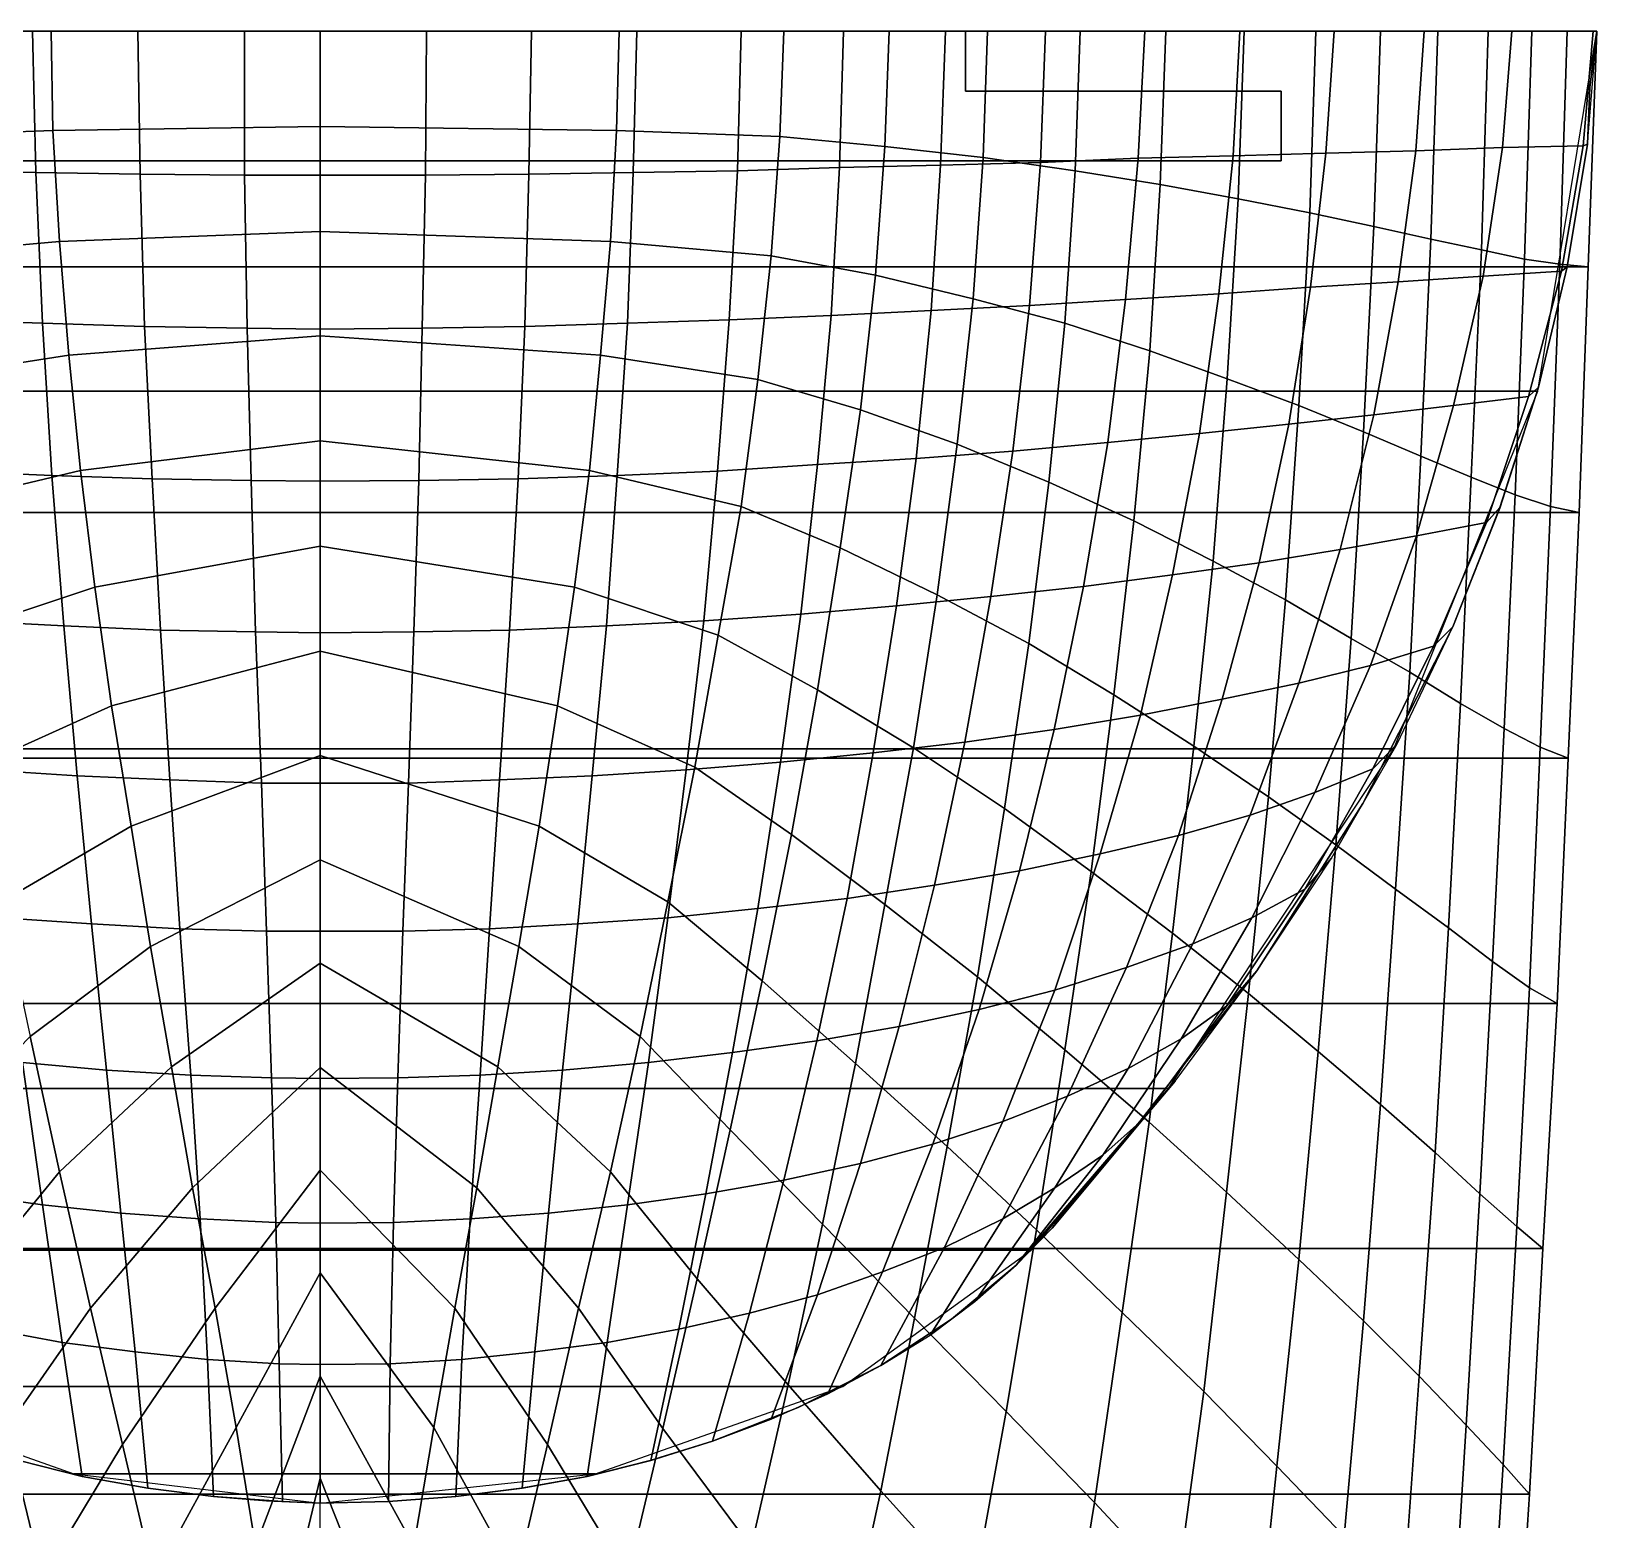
# Model space of a CAD drawing. Extents: x 0 to 30, y -55 to 0.
# Drawn here: x 11.39 to 30, y -17.7 to 0 of the extents above; entities that cross this region are included whole.
import ezdxf

# ---------------------------------------------------------------- set-up
doc = ezdxf.new("R2010")
doc.units = 0
doc.layers.get('0').update_dxf_attribs({"linetype": 'CONTINUOUS'})
doc.layers.add('ACESSORIO', color=254, linetype='CONTINUOUS')
doc.layers.add('PRETO', color=88, linetype='CONTINUOUS')

msp = doc.modelspace()

# ---------------------------------------------------------------- linework, layer by layer
for points in [[(15, 0, 57.58), (9.9, 0, 57.4), (9.8, 0, 59.64), (15, 0, 60)], [(15, 0, 55.15), (10, 0, 55.15), (9.9, 0, 57.4), (15, 0, 57.58)], [(20, 0, 55.15), (15, 0, 55.15), (15, 0, 57.58), (20.1, 0, 57.4)], [(20.1, 0, 57.4), (15, 0, 57.58), (15, 0, 60), (20.2, 0, 59.65)], [(25, 0, 55.15), (20, 0, 55.15), (20.1, 0, 57.4), (25.11, 0, 56.72)], [(25.11, 0, 56.72), (20.1, 0, 57.4), (20.2, 0, 59.65), (25.23, 0, 58.3)], [(30, 0, 55.15), (25, 0, 55.15), (25.11, 0, 56.72), (29.98, 0, 55.63)], [(29.98, 0, 55.63), (25.11, 0, 56.72), (25.23, 0, 58.3), (29.96, 0, 56.1)]]:
    msp.add_3dface(points)
at = {"layer": 'ACESSORIO'}
for points in [[(0.7, -4.28, 55.15), (29.3, -4.28, 55.15), (30, 0, 55.15), (0, 0, 55.15)], [(0.35, 0, 34.6), (29.65, 0, 34.6), (30, 0, 37.5), (0, 0, 37.5)], [(0.78, 0, 31.7), (29.23, 0, 31.7), (29.65, 0, 34.6), (0.35, 0, 34.6)], [(1.29, 0, 28.81), (28.71, 0, 28.81), (29.23, 0, 31.7), (0.78, 0, 31.7)], [(1.89, 0, 25.93), (28.11, 0, 25.93), (28.71, 0, 28.81), (1.29, 0, 28.81)], [(2.58, 0, 23.19), (27.43, 0, 23.19), (28.11, 0, 25.93), (1.89, 0, 25.93)], [(3.34, 0, 20.34), (26.66, 0, 20.34), (27.43, 0, 23.19), (2.58, 0, 23.19)], [(4.19, 0, 17.49), (25.81, 0, 17.49), (26.66, 0, 20.34), (3.34, 0, 20.34)], [(5.13, 0, 14.66), (24.88, 0, 14.66), (25.81, 0, 17.49), (4.19, 0, 17.49)], [(6.14, 0, 11.84), (23.86, 0, 11.84), (24.88, 0, 14.66), (5.13, 0, 14.66)], [(7.24, 0, 9.05), (22.76, 0, 9.05), (23.86, 0, 11.84), (6.14, 0, 11.84)], [(8.41, 0, 6.27), (21.59, 0, 6.27), (22.76, 0, 9.05), (7.24, 0, 9.05)], [(22.5, 0, 37.5), (22.5, 0, 55.15), (7.5, 0, 55.15), (7.5, 0, 37.5)], [(9.66, 0, 3.51), (20.34, 0, 3.51), (21.59, 0, 6.27), (8.41, 0, 6.27)], [(11.63, 0, 1.06), (18.38, 0, 1.06), (20.34, 0, 3.51), (9.66, 0, 3.51)], [(9.66, 0, 3.51), (9.71, -1.25, 3.45), (11.65, -1.18, 1.01), (11.63, 0, 1.06)], [(11.41, 0, 59.84), (11.45, -1.68, 59.78), (10.21, -1.66, 59.63), (10.18, 0, 59.69)], [(12.66, 0, 59.94), (12.69, -1.7, 59.89), (11.45, -1.68, 59.78), (11.41, 0, 59.84)], [(14.83, 0, 0.09), (18.38, 0, 1.06), (11.63, 0, 1.06), (14.83, 0, 0.09)], [(11.63, 0, 1.06), (11.65, -1.18, 1.01), (14.83, -1.13, 0.04), (14.83, 0, 0.09)], [(13.93, 0, 60), (13.93, -1.71, 59.94), (12.69, -1.7, 59.89), (12.66, 0, 59.94)], [(14.83, 0, 60), (14.83, -1.71, 59.94), (13.93, -1.71, 59.94), (13.93, 0, 60)], [(14.83, 0, 60), (14.83, -1.71, 59.94), (16.08, -1.71, 59.94), (16.09, 0, 60)], [(18.38, 0, 1.06), (18.35, -1.18, 1.01), (14.83, -1.13, 0.04), (14.83, 0, 0.09)], [(16.09, 0, 60), (16.08, -1.71, 59.94), (17.31, -1.7, 59.89), (17.34, 0, 59.94)], [(17.34, 0, 59.94), (17.31, -1.7, 59.89), (18.55, -1.68, 59.78), (18.59, 0, 59.84)], [(20.34, 0, 3.51), (20.29, -1.25, 3.45), (18.35, -1.18, 1.01), (18.38, 0, 1.06)], [(18.59, 0, 59.84), (18.55, -1.68, 59.78), (19.79, -1.66, 59.63), (19.83, 0, 59.69)], [(19.83, 0, 59.69), (19.79, -1.66, 59.63), (21, -1.62, 59.42), (21.05, 0, 59.48)], [(21.59, 0, 6.27), (21.54, -1.37, 6.21), (20.29, -1.25, 3.45), (20.34, 0, 3.51)], [(21.05, 0, 59.48), (21, -1.62, 59.42), (22.2, -1.59, 59.17), (22.26, 0, 59.22)], [(22.76, 0, 9.05), (22.71, -1.5, 8.99), (21.54, -1.37, 6.21), (21.59, 0, 6.27)], [(22.26, 0, 59.22), (22.2, -1.59, 59.17), (23.39, -1.56, 58.85), (23.45, 0, 58.92)], [(22.5, -0.71, 37.5), (22.5, -0.71, 55.15), (22.5, 0, 55.15), (22.5, 0, 37.5)], [(23.86, 0, 11.84), (23.8, -1.66, 11.79), (22.71, -1.5, 8.99), (22.76, 0, 9.05)], [(23.45, 0, 58.92), (23.39, -1.56, 58.85), (24.55, -1.51, 58.5), (24.63, 0, 58.57)], [(24.88, 0, 14.66), (24.81, -1.82, 14.6), (23.8, -1.66, 11.79), (23.86, 0, 11.84)], [(24.63, 0, 58.57), (24.55, -1.51, 58.5), (25.68, -1.48, 58.1), (25.76, 0, 58.17)], [(25.81, 0, 17.49), (25.74, -1.99, 17.45), (24.81, -1.82, 14.6), (24.88, 0, 14.66)], [(25.76, 0, 58.17), (25.68, -1.48, 58.1), (26.78, -1.45, 57.67), (26.88, 0, 57.72)], [(26.66, 0, 20.34), (26.59, -2.16, 20.29), (25.74, -1.99, 17.45), (25.81, 0, 17.49)], [(27.43, 0, 23.19), (27.35, -2.32, 23.17), (26.59, -2.16, 20.29), (26.66, 0, 20.34)], [(26.88, 0, 57.72), (26.78, -1.45, 57.67), (27.85, -1.42, 57.18), (27.95, 0, 57.23)], [(28.11, 0, 25.93), (28.03, -2.47, 25.91), (27.35, -2.32, 23.17), (27.43, 0, 23.19)], [(27.95, 0, 57.23), (27.85, -1.42, 57.18), (28.88, -1.38, 56.65), (28.99, 0, 56.69)], [(28.71, 0, 28.81), (28.63, -2.6, 28.79), (28.03, -2.47, 25.91), (28.11, 0, 25.93)], [(29.23, 0, 31.7), (29.14, -2.71, 31.69), (28.63, -2.6, 28.79), (28.71, 0, 28.81)], [(28.99, 0, 56.69), (28.88, -1.38, 56.65), (29.84, -1.36, 56.07), (29.96, 0, 56.1)], [(29.65, 0, 34.6), (29.56, -2.77, 34.59), (29.14, -2.71, 31.69), (29.23, 0, 31.7)], [(30, 0, 37.5), (29.9, -2.8, 37.5), (29.56, -2.77, 34.59), (29.65, 0, 34.6)], [(29.96, 0, 56.1), (29.84, -1.36, 56.07), (29.89, -1.34, 55.15), (30, 0, 55.15)], [(26.25, -0.71, 37.5), (26.25, -0.71, 55.15), (22.5, -0.71, 55.15), (22.5, -0.71, 37.5)], [(26.25, -1.54, 37.5), (26.25, -1.54, 55.15), (26.25, -0.71, 55.15), (26.25, -0.71, 37.5)], [(9.71, -1.25, 3.45), (9.81, -2.67, 3.41), (11.73, -2.5, 0.98), (11.65, -1.18, 1.01)], [(11.65, -1.18, 1.01), (11.73, -2.5, 0.98), (14.83, -2.38), (14.83, -1.13, 0.04)], [(18.35, -1.18, 1.01), (18.28, -2.5, 0.98), (14.83, -2.38), (14.83, -1.13, 0.04)], [(20.29, -1.25, 3.45), (20.19, -2.67, 3.41), (18.28, -2.5, 0.98), (18.35, -1.18, 1.01)], [(21.54, -1.37, 6.21), (21.43, -2.9, 6.15), (20.19, -2.67, 3.41), (20.29, -1.25, 3.45)], [(22.71, -1.5, 8.99), (22.59, -3.18, 8.93), (21.43, -2.9, 6.15), (21.54, -1.37, 6.21)], [(24.55, -1.51, 58.5), (24.4, -3.19, 58.33), (25.51, -3.12, 57.94), (25.68, -1.48, 58.1)], [(25.68, -1.48, 58.1), (25.51, -3.12, 57.94), (26.6, -3.04, 57.52), (26.78, -1.45, 57.67)], [(26.78, -1.45, 57.67), (26.6, -3.04, 57.52), (27.64, -2.98, 57.05), (27.85, -1.42, 57.18)], [(27.85, -1.42, 57.18), (27.64, -2.98, 57.05), (28.65, -2.91, 56.55), (28.88, -1.38, 56.65)], [(28.88, -1.38, 56.65), (28.65, -2.91, 56.55), (29.58, -2.85, 56.01), (29.84, -1.36, 56.07)], [(29.84, -1.36, 56.07), (29.58, -2.85, 56.01), (29.65, -2.8, 55.15), (29.89, -1.34, 55.15)], [(3.75, -1.54, 37.5), (3.75, -1.54, 55.15), (26.25, -1.54, 55.15), (26.25, -1.54, 37.5)], [(11.45, -1.68, 59.78), (11.53, -3.47, 59.62), (10.31, -3.43, 59.46), (10.21, -1.66, 59.63)], [(18.55, -1.68, 59.78), (18.48, -3.47, 59.62), (19.69, -3.43, 59.46), (19.79, -1.66, 59.63)], [(19.79, -1.66, 59.63), (19.69, -3.43, 59.46), (20.9, -3.38, 59.24), (21, -1.62, 59.42)], [(21, -1.62, 59.42), (20.9, -3.38, 59.24), (22.09, -3.32, 58.99), (22.2, -1.59, 59.17)], [(22.2, -1.59, 59.17), (22.09, -3.32, 58.99), (23.26, -3.26, 58.68), (23.39, -1.56, 58.85)], [(23.8, -1.66, 11.79), (23.68, -3.47, 11.73), (22.59, -3.18, 8.93), (22.71, -1.5, 8.99)], [(23.39, -1.56, 58.85), (23.26, -3.26, 58.68), (24.4, -3.19, 58.33), (24.55, -1.51, 58.5)], [(24.81, -1.82, 14.6), (24.69, -3.8, 14.55), (23.68, -3.47, 11.73), (23.8, -1.66, 11.79)], [(12.69, -1.7, 59.89), (12.74, -3.51, 59.73), (11.53, -3.47, 59.62), (11.45, -1.68, 59.78)], [(13.93, -1.71, 59.94), (13.96, -3.53, 59.79), (12.74, -3.51, 59.73), (12.69, -1.7, 59.89)], [(14.83, -1.71, 59.94), (14.83, -3.54, 59.8), (13.96, -3.53, 59.79), (13.93, -1.71, 59.94)], [(14.83, -1.71, 59.94), (14.83, -3.54, 59.8), (16.04, -3.53, 59.79), (16.08, -1.71, 59.94)], [(16.08, -1.71, 59.94), (16.04, -3.53, 59.79), (17.26, -3.51, 59.73), (17.31, -1.7, 59.89)], [(17.31, -1.7, 59.89), (17.26, -3.51, 59.73), (18.48, -3.47, 59.62), (18.55, -1.68, 59.78)], [(25.74, -1.99, 17.45), (25.61, -4.13, 17.39), (24.69, -3.8, 14.55), (24.81, -1.82, 14.6)], [(26.59, -2.16, 20.29), (26.46, -4.45, 20.25), (25.61, -4.13, 17.39), (25.74, -1.99, 17.45)], [(27.35, -2.32, 23.17), (27.23, -4.76, 23.12), (26.46, -4.45, 20.25), (26.59, -2.16, 20.29)], [(11.73, -2.5, 0.98), (11.84, -3.85, 1), (14.83, -3.62), (14.83, -2.38)], [(18.28, -2.5, 0.98), (18.16, -3.85, 1), (14.83, -3.62), (14.83, -2.38)], [(28.03, -2.47, 25.91), (27.91, -5.05, 25.87), (27.23, -4.76, 23.12), (27.35, -2.32, 23.17)], [(9.81, -2.67, 3.41), (9.98, -4.14, 3.4), (11.84, -3.85, 1), (11.73, -2.5, 0.98)], [(20.19, -2.67, 3.41), (20.03, -4.14, 3.4), (18.16, -3.85, 1), (18.28, -2.5, 0.98)], [(28.63, -2.6, 28.79), (28.51, -5.3, 28.77), (27.91, -5.05, 25.87), (28.03, -2.47, 25.91)], [(29.14, -2.71, 31.69), (29.03, -5.51, 31.67), (28.51, -5.3, 28.77), (28.63, -2.6, 28.79)], [(21.43, -2.9, 6.15), (21.25, -4.5, 6.13), (20.03, -4.14, 3.4), (20.19, -2.67, 3.41)], [(29.56, -2.77, 34.59), (29.45, -5.65, 34.59), (29.03, -5.51, 31.67), (29.14, -2.71, 31.69)], [(29.9, -2.8, 37.5), (29.79, -5.72, 37.5), (29.45, -5.65, 34.59), (29.56, -2.77, 34.59)], [(22.59, -3.18, 8.93), (22.4, -4.91, 8.88), (21.25, -4.5, 6.13), (21.43, -2.9, 6.15)], [(27.64, -2.98, 57.05), (27.35, -4.56, 56.85), (28.3, -4.45, 56.4), (28.65, -2.91, 56.55)], [(28.65, -2.91, 56.55), (28.3, -4.45, 56.4), (29.19, -4.34, 55.9), (29.58, -2.85, 56.01)], [(29.58, -2.85, 56.01), (29.19, -4.34, 55.9), (29.31, -4.23, 55.15), (29.65, -2.8, 55.15)], [(24.4, -3.19, 58.33), (24.19, -4.89, 58.07), (25.28, -4.78, 57.69), (25.51, -3.12, 57.94)], [(25.51, -3.12, 57.94), (25.28, -4.78, 57.69), (26.34, -4.67, 57.29), (26.6, -3.04, 57.52)], [(26.6, -3.04, 57.52), (26.34, -4.67, 57.29), (27.35, -4.56, 56.85), (27.64, -2.98, 57.05)], [(20.9, -3.38, 59.24), (20.74, -5.15, 58.97), (21.91, -5.08, 58.71), (22.09, -3.32, 58.99)], [(22.09, -3.32, 58.99), (21.91, -5.08, 58.71), (23.06, -4.99, 58.41), (23.26, -3.26, 58.68)], [(23.68, -3.47, 11.73), (23.49, -5.36, 11.66), (22.4, -4.91, 8.88), (22.59, -3.18, 8.93)], [(23.26, -3.26, 58.68), (23.06, -4.99, 58.41), (24.19, -4.89, 58.07), (24.4, -3.19, 58.33)], [(11.53, -3.47, 59.62), (11.64, -5.28, 59.36), (10.45, -5.23, 59.18), (10.31, -3.43, 59.46)], [(12.74, -3.51, 59.73), (12.83, -5.32, 59.48), (11.64, -5.28, 59.36), (11.53, -3.47, 59.62)], [(13.96, -3.53, 59.79), (14.01, -5.34, 59.54), (12.83, -5.32, 59.48), (12.74, -3.51, 59.73)], [(14.83, -3.54, 59.8), (14.83, -5.35, 59.55), (14.01, -5.34, 59.54), (13.96, -3.53, 59.79)], [(14.83, -3.54, 59.8), (14.83, -5.35, 59.55), (16, -5.34, 59.54), (16.04, -3.53, 59.79)], [(16.04, -3.53, 59.79), (16, -5.34, 59.54), (17.18, -5.32, 59.48), (17.26, -3.51, 59.73)], [(17.26, -3.51, 59.73), (17.18, -5.32, 59.48), (18.36, -5.28, 59.36), (18.48, -3.47, 59.62)], [(18.48, -3.47, 59.62), (18.36, -5.28, 59.36), (19.55, -5.23, 59.18), (19.69, -3.43, 59.46)], [(19.69, -3.43, 59.46), (19.55, -5.23, 59.18), (20.74, -5.15, 58.97), (20.9, -3.38, 59.24)], [(24.69, -3.8, 14.55), (24.5, -5.82, 14.48), (23.49, -5.36, 11.66), (23.68, -3.47, 11.73)], [(11.84, -3.85, 1), (11.98, -5.22, 1.04), (14.83, -4.87, 0.03), (14.83, -3.62)], [(18.16, -3.85, 1), (18.03, -5.22, 1.04), (14.83, -4.87, 0.03), (14.83, -3.62)], [(9.98, -4.14, 3.4), (10.18, -5.65, 3.42), (11.98, -5.22, 1.04), (11.84, -3.85, 1)], [(20.03, -4.14, 3.4), (19.83, -5.65, 3.42), (18.03, -5.22, 1.04), (18.16, -3.85, 1)], [(25.61, -4.13, 17.39), (25.44, -6.3, 17.33), (24.5, -5.82, 14.48), (24.69, -3.8, 14.55)], [(21.25, -4.5, 6.13), (21.01, -6.14, 6.11), (19.83, -5.65, 3.42), (20.03, -4.14, 3.4)], [(26.46, -4.45, 20.25), (26.3, -6.76, 20.19), (25.44, -6.3, 17.33), (25.61, -4.13, 17.39)], [(29.19, -4.34, 55.9), (28.69, -5.84, 55.78), (28.85, -5.66, 55.15), (29.31, -4.23, 55.15)], [(2.41, -8.53, 55.15), (27.59, -8.53, 55.15), (29.3, -4.28, 55.15), (0.7, -4.28, 55.15)], [(27.23, -4.76, 23.12), (27.08, -7.22, 23.07), (26.3, -6.76, 20.19), (26.46, -4.45, 20.25)], [(27.35, -4.56, 56.85), (26.95, -6.16, 56.61), (27.86, -6, 56.2), (28.3, -4.45, 56.4)], [(28.3, -4.45, 56.4), (27.86, -6, 56.2), (28.69, -5.84, 55.78), (29.19, -4.34, 55.9)], [(22.4, -4.91, 8.88), (22.16, -6.7, 8.84), (21.01, -6.14, 6.11), (21.25, -4.5, 6.13)], [(26.34, -4.67, 57.29), (25.99, -6.32, 56.99), (26.95, -6.16, 56.61), (27.35, -4.56, 56.85)], [(24.19, -4.89, 58.07), (23.9, -6.6, 57.72), (24.96, -6.46, 57.37), (25.28, -4.78, 57.69)], [(25.28, -4.78, 57.69), (24.96, -6.46, 57.37), (25.99, -6.32, 56.99), (26.34, -4.67, 57.29)], [(27.91, -5.05, 25.87), (27.78, -7.62, 25.82), (27.08, -7.22, 23.07), (27.23, -4.76, 23.12)], [(11.98, -5.22, 1.04), (12.15, -6.61, 1.13), (14.83, -6.12, 0.09), (14.83, -4.87, 0.03)], [(18.03, -5.22, 1.04), (17.85, -6.61, 1.13), (14.83, -6.12, 0.09), (14.83, -4.87, 0.03)], [(21.91, -5.08, 58.71), (21.68, -6.83, 58.35), (22.8, -6.72, 58.05), (23.06, -4.99, 58.41)], [(23.49, -5.36, 11.66), (23.25, -7.28, 11.61), (22.16, -6.7, 8.84), (22.4, -4.91, 8.88)], [(23.06, -4.99, 58.41), (22.8, -6.72, 58.05), (23.9, -6.6, 57.72), (24.19, -4.89, 58.07)], [(19.55, -5.23, 59.18), (19.39, -7.01, 58.82), (20.54, -6.93, 58.61), (20.74, -5.15, 58.97)], [(20.74, -5.15, 58.97), (20.54, -6.93, 58.61), (21.68, -6.83, 58.35), (21.91, -5.08, 58.71)], [(28.51, -5.3, 28.77), (28.38, -7.99, 28.73), (27.78, -7.62, 25.82), (27.91, -5.05, 25.87)], [(10.18, -5.65, 3.42), (10.44, -7.18, 3.47), (12.15, -6.61, 1.13), (11.98, -5.22, 1.04)], [(11.64, -5.28, 59.36), (11.78, -7.07, 58.99), (10.63, -7.01, 58.82), (10.45, -5.23, 59.18)], [(12.83, -5.32, 59.48), (12.93, -7.12, 59.12), (11.78, -7.07, 58.99), (11.64, -5.28, 59.36)], [(14.01, -5.34, 59.54), (14.06, -7.14, 59.19), (12.93, -7.12, 59.12), (12.83, -5.32, 59.48)], [(14.83, -5.35, 59.55), (14.83, -7.15, 59.2), (14.06, -7.14, 59.19), (14.01, -5.34, 59.54)], [(14.83, -5.35, 59.55), (14.83, -7.15, 59.2), (15.94, -7.14, 59.19), (16, -5.34, 59.54)], [(16, -5.34, 59.54), (15.94, -7.14, 59.19), (17.08, -7.12, 59.12), (17.18, -5.32, 59.48)], [(17.18, -5.32, 59.48), (17.08, -7.12, 59.12), (18.23, -7.07, 58.99), (18.36, -5.28, 59.36)], [(19.83, -5.65, 3.42), (19.56, -7.18, 3.47), (17.85, -6.61, 1.13), (18.03, -5.22, 1.04)], [(18.36, -5.28, 59.36), (18.23, -7.07, 58.99), (19.39, -7.01, 58.82), (19.55, -5.23, 59.18)], [(24.5, -5.82, 14.48), (24.26, -7.89, 14.41), (23.25, -7.28, 11.61), (23.49, -5.36, 11.66)], [(29.03, -5.51, 31.67), (28.9, -8.29, 31.65), (28.38, -7.99, 28.73), (28.51, -5.3, 28.77)], [(29.45, -5.65, 34.59), (29.33, -8.51, 34.57), (28.9, -8.29, 31.65), (29.03, -5.51, 31.67)], [(21.01, -6.14, 6.11), (20.74, -7.83, 6.12), (19.56, -7.18, 3.47), (19.83, -5.65, 3.42)], [(28.69, -5.84, 55.78), (28.06, -7.31, 55.64), (28.29, -7.08, 55.15), (28.85, -5.66, 55.15)], [(29.79, -5.72, 37.5), (29.66, -8.64, 37.5), (29.33, -8.51, 34.57), (29.45, -5.65, 34.59)], [(25.44, -6.3, 17.33), (25.21, -8.5, 17.25), (24.26, -7.89, 14.41), (24.5, -5.82, 14.48)], [(27.86, -6, 56.2), (27.31, -7.54, 55.99), (28.06, -7.31, 55.64), (28.69, -5.84, 55.78)], [(12.15, -6.61, 1.13), (12.35, -8.02, 1.25), (14.83, -7.37, 0.18), (14.83, -6.12, 0.09)], [(17.85, -6.61, 1.13), (17.65, -8.02, 1.25), (14.83, -7.37, 0.18), (14.83, -6.12, 0.09)], [(26.95, -6.16, 56.61), (26.46, -7.75, 56.33), (27.31, -7.54, 55.99), (27.86, -6, 56.2)], [(22.16, -6.7, 8.84), (21.88, -8.52, 8.81), (20.74, -7.83, 6.12), (21.01, -6.14, 6.11)], [(24.96, -6.46, 57.37), (24.58, -8.13, 57), (25.55, -7.94, 56.67), (25.99, -6.32, 56.99)], [(26.3, -6.76, 20.19), (26.1, -9.1, 20.12), (25.21, -8.5, 17.25), (25.44, -6.3, 17.33)], [(25.99, -6.32, 56.99), (25.55, -7.94, 56.67), (26.46, -7.75, 56.33), (26.95, -6.16, 56.61)], [(23.9, -6.6, 57.72), (23.55, -8.3, 57.33), (24.58, -8.13, 57), (24.96, -6.46, 57.37)], [(10.44, -7.18, 3.47), (10.73, -8.75, 3.55), (12.35, -8.02, 1.25), (12.15, -6.61, 1.13)], [(19.56, -7.18, 3.47), (19.28, -8.75, 3.55), (17.65, -8.02, 1.25), (17.85, -6.61, 1.13)], [(22.8, -6.72, 58.05), (22.49, -8.45, 57.63), (23.55, -8.3, 57.33), (23.9, -6.6, 57.72)], [(20.54, -6.93, 58.61), (20.3, -8.69, 58.16), (21.4, -8.58, 57.91), (21.68, -6.83, 58.35)], [(21.68, -6.83, 58.35), (21.4, -8.58, 57.91), (22.49, -8.45, 57.63), (22.8, -6.72, 58.05)], [(23.25, -7.28, 11.61), (22.96, -9.24, 11.56), (21.88, -8.52, 8.81), (22.16, -6.7, 8.84)], [(27.08, -7.22, 23.07), (26.9, -9.67, 23.01), (26.1, -9.1, 20.12), (26.3, -6.76, 20.19)], [(11.78, -7.07, 58.99), (11.94, -8.85, 58.55), (10.83, -8.78, 58.38), (10.63, -7.01, 58.82)], [(18.23, -7.07, 58.99), (18.06, -8.85, 58.55), (19.18, -8.78, 58.38), (19.39, -7.01, 58.82)], [(19.39, -7.01, 58.82), (19.18, -8.78, 58.38), (20.3, -8.69, 58.16), (20.54, -6.93, 58.61)], [(12.93, -7.12, 59.12), (13.04, -8.9, 58.67), (11.94, -8.85, 58.55), (11.78, -7.07, 58.99)], [(14.06, -7.14, 59.19), (14.13, -8.94, 58.75), (13.04, -8.9, 58.67), (12.93, -7.12, 59.12)], [(14.83, -7.15, 59.2), (14.83, -8.94, 58.77), (14.13, -8.94, 58.75), (14.06, -7.14, 59.19)], [(14.83, -7.15, 59.2), (14.83, -8.94, 58.77), (15.88, -8.94, 58.75), (15.94, -7.14, 59.19)], [(15.94, -7.14, 59.19), (15.88, -8.94, 58.75), (16.96, -8.9, 58.67), (17.08, -7.12, 59.12)], [(17.08, -7.12, 59.12), (16.96, -8.9, 58.67), (18.06, -8.85, 58.55), (18.23, -7.07, 58.99)], [(20.74, -7.83, 6.12), (20.43, -9.55, 6.14), (19.28, -8.75, 3.55), (19.56, -7.18, 3.47)], [(27.78, -7.62, 25.82), (27.61, -10.2, 25.77), (26.9, -9.67, 23.01), (27.08, -7.22, 23.07)], [(28.06, -7.31, 55.64), (27.34, -8.77, 55.51), (27.63, -8.47, 55.15), (28.29, -7.08, 55.15)], [(12.35, -8.02, 1.25), (12.58, -9.45, 1.4), (14.83, -8.61, 0.3), (14.83, -7.37, 0.18)], [(17.65, -8.02, 1.25), (17.43, -9.45, 1.4), (14.83, -8.61, 0.3), (14.83, -7.37, 0.18)], [(24.26, -7.89, 14.41), (23.99, -9.99, 14.35), (22.96, -9.24, 11.56), (23.25, -7.28, 11.61)], [(27.31, -7.54, 55.99), (26.65, -9.05, 55.77), (27.34, -8.77, 55.51), (28.06, -7.31, 55.64)], [(26.46, -7.75, 56.33), (25.88, -9.32, 56.05), (26.65, -9.05, 55.77), (27.31, -7.54, 55.99)], [(28.38, -7.99, 28.73), (28.24, -10.66, 28.69), (27.61, -10.2, 25.77), (27.78, -7.62, 25.82)], [(25.55, -7.94, 56.67), (25.03, -9.56, 56.33), (25.88, -9.32, 56.05), (26.46, -7.75, 56.33)], [(21.88, -8.52, 8.81), (21.54, -10.38, 8.8), (20.43, -9.55, 6.14), (20.74, -7.83, 6.12)], [(25.21, -8.5, 17.25), (24.96, -10.72, 17.18), (23.99, -9.99, 14.35), (24.26, -7.89, 14.41)], [(24.58, -8.13, 57), (24.1, -9.78, 56.61), (25.03, -9.56, 56.33), (25.55, -7.94, 56.67)], [(28.9, -8.29, 31.65), (28.76, -11.06, 31.63), (28.24, -10.66, 28.69), (28.38, -7.99, 28.73)], [(10.73, -8.75, 3.55), (11.04, -10.35, 3.65), (12.58, -9.45, 1.4), (12.35, -8.02, 1.25)], [(19.28, -8.75, 3.55), (18.96, -10.35, 3.65), (17.43, -9.45, 1.4), (17.65, -8.02, 1.25)], [(23.55, -8.3, 57.33), (23.14, -9.98, 56.89), (24.1, -9.78, 56.61), (24.58, -8.13, 57)], [(22.49, -8.45, 57.63), (22.13, -10.15, 57.16), (23.14, -9.98, 56.89), (23.55, -8.3, 57.33)], [(29.33, -8.51, 34.57), (29.2, -11.37, 34.56), (28.76, -11.06, 31.63), (28.9, -8.29, 31.65)], [(5.09, -12.57, 55.15), (24.91, -12.57, 55.15), (27.59, -8.53, 55.15), (2.41, -8.53, 55.15)], [(21.4, -8.58, 57.91), (21.09, -10.31, 57.42), (22.13, -10.15, 57.16), (22.49, -8.45, 57.63)], [(22.96, -9.24, 11.56), (22.64, -11.24, 11.51), (21.54, -10.38, 8.8), (21.88, -8.52, 8.81)], [(26.1, -9.1, 20.12), (25.86, -11.44, 20.05), (24.96, -10.72, 17.18), (25.21, -8.5, 17.25)], [(27.34, -8.77, 55.51), (26.53, -10.2, 55.37), (26.85, -9.83, 55.15), (27.63, -8.47, 55.15)], [(29.66, -8.64, 37.5), (29.53, -11.56, 37.5), (29.2, -11.37, 34.56), (29.33, -8.51, 34.57)], [(12.58, -9.45, 1.4), (12.81, -10.88, 1.59), (14.83, -9.85, 0.46), (14.83, -8.61, 0.3)], [(17.43, -9.45, 1.4), (17.19, -10.88, 1.59), (14.83, -9.85, 0.46), (14.83, -8.61, 0.3)], [(19.18, -8.78, 58.38), (18.96, -10.54, 57.85), (20.03, -10.43, 57.65), (20.3, -8.69, 58.16)], [(20.3, -8.69, 58.16), (20.03, -10.43, 57.65), (21.09, -10.31, 57.42), (21.4, -8.58, 57.91)], [(11.94, -8.85, 58.55), (12.11, -10.61, 58.01), (11.05, -10.54, 57.85), (10.83, -8.78, 58.38)], [(13.04, -8.9, 58.67), (13.16, -10.67, 58.13), (12.11, -10.61, 58.01), (11.94, -8.85, 58.55)], [(14.13, -8.94, 58.75), (14.19, -10.7, 58.21), (13.16, -10.67, 58.13), (13.04, -8.9, 58.67)], [(15.88, -8.94, 58.75), (15.81, -10.7, 58.21), (16.84, -10.67, 58.13), (16.96, -8.9, 58.67)], [(16.96, -8.9, 58.67), (16.84, -10.67, 58.13), (17.89, -10.61, 58.01), (18.06, -8.85, 58.55)], [(18.06, -8.85, 58.55), (17.89, -10.61, 58.01), (18.96, -10.54, 57.85), (19.18, -8.78, 58.38)], [(20.43, -9.55, 6.14), (20.08, -11.29, 6.18), (18.96, -10.35, 3.65), (19.28, -8.75, 3.55)], [(26.65, -9.05, 55.77), (25.9, -10.54, 55.56), (26.53, -10.2, 55.37), (27.34, -8.77, 55.51)], [(14.83, -8.94, 58.77), (14.83, -10.7, 58.23), (14.19, -10.7, 58.21), (14.13, -8.94, 58.75)], [(14.83, -8.94, 58.77), (14.83, -10.7, 58.23), (15.81, -10.7, 58.21), (15.88, -8.94, 58.75)], [(25.88, -9.32, 56.05), (25.2, -10.85, 55.76), (25.9, -10.54, 55.56), (26.65, -9.05, 55.77)], [(26.9, -9.67, 23.01), (26.69, -12.13, 22.94), (25.86, -11.44, 20.05), (26.1, -9.1, 20.12)], [(23.99, -9.99, 14.35), (23.68, -12.11, 14.29), (22.64, -11.24, 11.51), (22.96, -9.24, 11.56)], [(11.04, -10.35, 3.65), (11.38, -11.95, 3.78), (12.81, -10.88, 1.59), (12.58, -9.45, 1.4)], [(18.96, -10.35, 3.65), (18.63, -11.95, 3.78), (17.19, -10.88, 1.59), (17.43, -9.45, 1.4)], [(25.03, -9.56, 56.33), (24.41, -11.13, 55.98), (25.2, -10.85, 55.76), (25.88, -9.32, 56.05)], [(21.54, -10.38, 8.8), (21.19, -12.27, 8.8), (20.08, -11.29, 6.18), (20.43, -9.55, 6.14)], [(24.1, -9.78, 56.61), (23.56, -11.4, 56.21), (24.41, -11.13, 55.98), (25.03, -9.56, 56.33)], [(27.61, -10.2, 25.77), (27.43, -12.76, 25.72), (26.69, -12.13, 22.94), (26.9, -9.67, 23.01)], [(12.81, -10.88, 1.59), (13.06, -12.31, 1.81), (14.83, -11.08, 0.64), (14.83, -9.85, 0.46)], [(17.19, -10.88, 1.59), (16.94, -12.31, 1.81), (14.83, -11.08, 0.64), (14.83, -9.85, 0.46)], [(23.14, -9.98, 56.89), (22.66, -11.63, 56.44), (23.56, -11.4, 56.21), (24.1, -9.78, 56.61)], [(26.53, -10.2, 55.37), (25.6, -11.59, 55.27), (25.96, -11.17, 55.15), (26.85, -9.83, 55.15)], [(22.13, -10.15, 57.16), (21.71, -11.83, 56.66), (22.66, -11.63, 56.44), (23.14, -9.98, 56.89)], [(24.96, -10.72, 17.18), (24.68, -12.97, 17.11), (23.68, -12.11, 14.29), (23.99, -9.99, 14.35)], [(21.09, -10.31, 57.42), (20.73, -12, 56.88), (21.71, -11.83, 56.66), (22.13, -10.15, 57.16)], [(25.9, -10.54, 55.56), (25.06, -11.98, 55.38), (25.6, -11.59, 55.27), (26.53, -10.2, 55.37)], [(28.24, -10.66, 28.69), (28.08, -13.33, 28.65), (27.43, -12.76, 25.72), (27.61, -10.2, 25.77)], [(20.08, -11.29, 6.18), (19.7, -13.06, 6.25), (18.63, -11.95, 3.78), (18.96, -10.35, 3.65)], [(20.03, -10.43, 57.65), (19.73, -12.14, 57.08), (20.73, -12, 56.88), (21.09, -10.31, 57.42)], [(22.64, -11.24, 11.51), (22.28, -13.26, 11.48), (21.19, -12.27, 8.8), (21.54, -10.38, 8.8)], [(12.11, -10.61, 58.01), (12.29, -12.35, 57.4), (11.29, -12.26, 57.25), (11.05, -10.54, 57.85)], [(17.89, -10.61, 58.01), (17.71, -12.35, 57.4), (18.73, -12.26, 57.25), (18.96, -10.54, 57.85)], [(18.96, -10.54, 57.85), (18.73, -12.26, 57.25), (19.73, -12.14, 57.08), (20.03, -10.43, 57.65)], [(25.2, -10.85, 55.76), (24.43, -12.33, 55.51), (25.06, -11.98, 55.38), (25.9, -10.54, 55.56)], [(13.16, -10.67, 58.13), (13.29, -12.41, 57.51), (12.29, -12.35, 57.4), (12.11, -10.61, 58.01)], [(14.19, -10.7, 58.21), (14.25, -12.44, 57.58), (13.29, -12.41, 57.51), (13.16, -10.67, 58.13)], [(14.83, -10.7, 58.23), (14.83, -12.45, 57.6), (14.25, -12.44, 57.58), (14.19, -10.7, 58.21)], [(14.83, -10.7, 58.23), (14.83, -12.45, 57.6), (15.75, -12.44, 57.58), (15.81, -10.7, 58.21)], [(15.81, -10.7, 58.21), (15.75, -12.44, 57.58), (16.73, -12.41, 57.51), (16.84, -10.67, 58.13)], [(16.84, -10.67, 58.13), (16.73, -12.41, 57.51), (17.71, -12.35, 57.4), (17.89, -10.61, 58.01)], [(25.86, -11.44, 20.05), (25.6, -13.8, 19.97), (24.68, -12.97, 17.11), (24.96, -10.72, 17.18)], [(28.76, -11.06, 31.63), (28.61, -13.82, 31.6), (28.08, -13.33, 28.65), (28.24, -10.66, 28.69)], [(11.38, -11.95, 3.78), (11.73, -13.56, 3.94), (13.06, -12.31, 1.81), (12.81, -10.88, 1.59)], [(18.63, -11.95, 3.78), (18.28, -13.56, 3.94), (16.94, -12.31, 1.81), (17.19, -10.88, 1.59)], [(24.41, -11.13, 55.98), (23.71, -12.66, 55.66), (24.43, -12.33, 55.51), (25.2, -10.85, 55.76)], [(13.06, -12.31, 1.81), (13.31, -13.75, 2.06), (14.83, -12.32, 0.85), (14.83, -11.08, 0.64)], [(16.94, -12.31, 1.81), (16.69, -13.75, 2.06), (14.83, -12.32, 0.85), (14.83, -11.08, 0.64)], [(23.56, -11.4, 56.21), (22.94, -12.96, 55.82), (23.71, -12.66, 55.66), (24.41, -11.13, 55.98)], [(29.2, -11.37, 34.56), (29.05, -14.21, 34.56), (28.61, -13.82, 31.6), (28.76, -11.06, 31.63)], [(21.19, -12.27, 8.8), (20.8, -14.18, 8.82), (19.7, -13.06, 6.25), (20.08, -11.29, 6.18)], [(23.68, -12.11, 14.29), (23.34, -14.25, 14.23), (22.28, -13.26, 11.48), (22.64, -11.24, 11.51)], [(25.6, -11.59, 55.27), (24.6, -12.94, 55.19), (24.99, -12.48, 55.15), (25.96, -11.17, 55.15)], [(22.66, -11.63, 56.44), (22.11, -13.23, 55.99), (22.94, -12.96, 55.82), (23.56, -11.4, 56.21)], [(26.69, -12.13, 22.94), (26.46, -14.6, 22.87), (25.6, -13.8, 19.97), (25.86, -11.44, 20.05)], [(29.53, -11.56, 37.5), (29.36, -14.47, 37.5), (29.05, -14.21, 34.56), (29.2, -11.37, 34.56)], [(21.71, -11.83, 56.66), (21.25, -13.46, 56.15), (22.11, -13.23, 55.99), (22.66, -11.63, 56.44)], [(25.06, -11.98, 55.38), (24.13, -13.36, 55.24), (24.6, -12.94, 55.19), (25.6, -11.59, 55.27)], [(20.73, -12, 56.88), (20.34, -13.66, 56.31), (21.25, -13.46, 56.15), (21.71, -11.83, 56.66)], [(10.3, -13.06, 6.25), (10.69, -14.83, 6.34), (11.73, -13.56, 3.94), (11.38, -11.95, 3.78)], [(19.7, -13.06, 6.25), (19.31, -14.83, 6.34), (18.28, -13.56, 3.94), (18.63, -11.95, 3.78)], [(19.73, -12.14, 57.08), (19.41, -13.82, 56.46), (20.34, -13.66, 56.31), (20.73, -12, 56.88)], [(24.43, -12.33, 55.51), (23.56, -13.75, 55.3), (24.13, -13.36, 55.24), (25.06, -11.98, 55.38)], [(11.29, -12.26, 57.25), (11.53, -13.95, 56.6), (10.59, -13.82, 56.46), (10.28, -12.14, 57.08)], [(12.29, -12.35, 57.4), (12.46, -14.05, 56.71), (11.53, -13.95, 56.6), (11.29, -12.26, 57.25)], [(17.71, -12.35, 57.4), (17.54, -14.05, 56.71), (18.48, -13.95, 56.6), (18.73, -12.26, 57.25)], [(18.73, -12.26, 57.25), (18.48, -13.95, 56.6), (19.41, -13.82, 56.46), (19.73, -12.14, 57.08)], [(22.28, -13.26, 11.48), (21.89, -15.3, 11.46), (20.8, -14.18, 8.82), (21.19, -12.27, 8.8)], [(24.68, -12.97, 17.11), (24.36, -15.23, 17.04), (23.34, -14.25, 14.23), (23.68, -12.11, 14.29)], [(27.43, -12.76, 25.72), (27.23, -15.33, 25.65), (26.46, -14.6, 22.87), (26.69, -12.13, 22.94)], [(11.73, -13.56, 3.94), (12.1, -15.18, 4.13), (13.31, -13.75, 2.06), (13.06, -12.31, 1.81)], [(13.29, -12.41, 57.51), (13.4, -14.12, 56.8), (12.46, -14.05, 56.71), (12.29, -12.35, 57.4)], [(14.25, -12.44, 57.58), (14.3, -14.16, 56.85), (13.4, -14.12, 56.8), (13.29, -12.41, 57.51)], [(13.31, -13.75, 2.06), (13.58, -15.18, 2.33), (14.83, -13.54, 1.1), (14.83, -12.32, 0.85)], [(14.83, -12.45, 57.6), (14.83, -14.17, 56.87), (14.3, -14.16, 56.85), (14.25, -12.44, 57.58)], [(16.69, -13.75, 2.06), (16.43, -15.18, 2.33), (14.83, -13.54, 1.1), (14.83, -12.32, 0.85)], [(14.83, -12.45, 57.6), (14.83, -14.17, 56.87), (15.7, -14.16, 56.85), (15.75, -12.44, 57.58)], [(15.75, -12.44, 57.58), (15.7, -14.16, 56.85), (16.61, -14.12, 56.8), (16.73, -12.41, 57.51)], [(16.73, -12.41, 57.51), (16.61, -14.12, 56.8), (17.54, -14.05, 56.71), (17.71, -12.35, 57.4)], [(18.28, -13.56, 3.94), (17.9, -15.18, 4.13), (16.69, -13.75, 2.06), (16.94, -12.31, 1.81)], [(23.71, -12.66, 55.66), (22.94, -14.12, 55.37), (23.56, -13.75, 55.3), (24.43, -12.33, 55.51)], [(6.73, -14.49, 55.15), (23.28, -14.49, 55.15), (24.91, -12.57, 55.15), (5.09, -12.57, 55.15)], [(24.6, -12.94, 55.19), (23.53, -14.23, 55.15), (23.9, -13.75, 55.15), (24.99, -12.48, 55.15)], [(22.94, -12.96, 55.82), (22.25, -14.46, 55.46), (22.94, -14.12, 55.37), (23.71, -12.66, 55.66)], [(28.08, -13.33, 28.65), (27.89, -15.99, 28.6), (27.23, -15.33, 25.65), (27.43, -12.76, 25.72)], [(22.11, -13.23, 55.99), (21.51, -14.75, 55.55), (22.25, -14.46, 55.46), (22.94, -12.96, 55.82)], [(24.13, -13.36, 55.24), (23.1, -14.67, 55.15), (23.53, -14.23, 55.15), (24.6, -12.94, 55.19)], [(25.6, -13.8, 19.97), (25.33, -16.17, 19.9), (24.36, -15.23, 17.04), (24.68, -12.97, 17.11)], [(20.8, -14.18, 8.82), (20.39, -16.09, 8.86), (19.31, -14.83, 6.34), (19.7, -13.06, 6.25)], [(21.25, -13.46, 56.15), (20.74, -15.02, 55.64), (21.51, -14.75, 55.55), (22.11, -13.23, 55.99)], [(23.34, -14.25, 14.23), (22.98, -16.41, 14.2), (21.89, -15.3, 11.46), (22.28, -13.26, 11.48)], [(23.56, -13.75, 55.3), (22.61, -15.1, 55.15), (23.1, -14.67, 55.15), (24.13, -13.36, 55.24)], [(28.61, -13.82, 31.6), (28.45, -16.57, 31.57), (27.89, -15.99, 28.6), (28.08, -13.33, 28.65)], [(10.69, -14.83, 6.34), (11.1, -16.61, 6.47), (12.1, -15.18, 4.13), (11.73, -13.56, 3.94)], [(13.58, -15.18, 2.33), (13.83, -16.6, 2.65), (14.83, -14.76, 1.38), (14.83, -13.54, 1.1)], [(16.43, -15.18, 2.33), (16.18, -16.6, 2.65), (14.83, -14.76, 1.38), (14.83, -13.54, 1.1)], [(19.31, -14.83, 6.34), (18.9, -16.61, 6.47), (17.9, -15.18, 4.13), (18.28, -13.56, 3.94)], [(20.34, -13.66, 56.31), (19.93, -15.24, 55.73), (20.74, -15.02, 55.64), (21.25, -13.46, 56.15)], [(12.1, -15.18, 4.13), (12.48, -16.8, 4.34), (13.58, -15.18, 2.33), (13.31, -13.75, 2.06)], [(17.9, -15.18, 4.13), (17.53, -16.8, 4.34), (16.43, -15.18, 2.33), (16.69, -13.75, 2.06)], [(19.41, -13.82, 56.46), (19.09, -15.43, 55.82), (19.93, -15.24, 55.73), (20.34, -13.66, 56.31)], [(22.94, -14.12, 55.37), (22.08, -15.5, 55.15), (22.61, -15.1, 55.15), (23.56, -13.75, 55.3)], [(11.53, -13.95, 56.6), (11.76, -15.59, 55.89), (10.91, -15.43, 55.82), (10.59, -13.82, 56.46)], [(12.46, -14.05, 56.71), (12.63, -15.7, 55.96), (11.76, -15.59, 55.89), (11.53, -13.95, 56.6)], [(17.54, -14.05, 56.71), (17.38, -15.7, 55.96), (18.24, -15.59, 55.89), (18.48, -13.95, 56.6)], [(18.48, -13.95, 56.6), (18.24, -15.59, 55.89), (19.09, -15.43, 55.82), (19.41, -13.82, 56.46)], [(26.46, -14.6, 22.87), (26.2, -17.06, 22.81), (25.33, -16.17, 19.9), (25.6, -13.8, 19.97)], [(29.05, -14.21, 34.56), (28.89, -17.04, 34.54), (28.45, -16.57, 31.57), (28.61, -13.82, 31.6)], [(13.4, -14.12, 56.8), (13.49, -15.79, 56.01), (12.63, -15.7, 55.96), (12.46, -14.05, 56.71)], [(14.3, -14.16, 56.85), (14.34, -15.84, 56.05), (13.49, -15.79, 56.01), (13.4, -14.12, 56.8)], [(15.7, -14.16, 56.85), (15.66, -15.84, 56.05), (16.51, -15.79, 56.01), (16.61, -14.12, 56.8)], [(16.61, -14.12, 56.8), (16.51, -15.79, 56.01), (17.38, -15.7, 55.96), (17.54, -14.05, 56.71)], [(22.25, -14.46, 55.46), (21.49, -15.86, 55.15), (22.08, -15.5, 55.15), (22.94, -14.12, 55.37)], [(14.83, -14.17, 56.87), (14.83, -15.85, 56.06), (14.34, -15.84, 56.05), (14.3, -14.16, 56.85)], [(14.83, -14.17, 56.87), (14.83, -15.85, 56.06), (15.66, -15.84, 56.05), (15.7, -14.16, 56.85)], [(21.89, -15.3, 11.46), (21.49, -17.35, 11.46), (20.39, -16.09, 8.86), (20.8, -14.18, 8.82)], [(24.36, -15.23, 17.04), (24.03, -17.49, 16.98), (22.98, -16.41, 14.2), (23.34, -14.25, 14.23)], [(29.36, -14.47, 37.5), (29.2, -17.39, 37.5), (28.89, -17.04, 34.54), (29.05, -14.21, 34.56)], [(8.97, -16.11, 55.15), (21.04, -16.11, 55.15), (23.28, -14.49, 55.15), (6.73, -14.49, 55.15)], [(21.51, -14.75, 55.55), (20.86, -16.2, 55.15), (21.49, -15.86, 55.15), (22.25, -14.46, 55.46)], [(27.23, -15.33, 25.65), (27, -17.89, 25.59), (26.2, -17.06, 22.81), (26.46, -14.6, 22.87)], [(13.83, -16.6, 2.65), (14.06, -18.01, 2.98), (14.83, -15.99, 1.69), (14.83, -14.76, 1.38)], [(16.18, -16.6, 2.65), (15.94, -18.01, 2.98), (14.83, -15.99, 1.69), (14.83, -14.76, 1.38)], [(20.39, -16.09, 8.86), (19.95, -18.02, 8.92), (18.9, -16.61, 6.47), (19.31, -14.83, 6.34)], [(20.74, -15.02, 55.64), (20.19, -16.5, 55.15), (20.86, -16.2, 55.15), (21.51, -14.75, 55.55)], [(19.93, -15.24, 55.73), (19.49, -16.76, 55.15), (20.19, -16.5, 55.15), (20.74, -15.02, 55.64)], [(11.1, -16.61, 6.47), (11.53, -18.38, 6.61), (12.48, -16.8, 4.34), (12.1, -15.18, 4.13)], [(12.48, -16.8, 4.34), (12.85, -18.39, 4.59), (13.83, -16.6, 2.65), (13.58, -15.18, 2.33)], [(17.53, -16.8, 4.34), (17.16, -18.39, 4.59), (16.18, -16.6, 2.65), (16.43, -15.18, 2.33)], [(18.9, -16.61, 6.47), (18.48, -18.38, 6.61), (17.53, -16.8, 4.34), (17.9, -15.18, 4.13)], [(19.09, -15.43, 55.82), (18.76, -16.99, 55.15), (19.49, -16.76, 55.15), (19.93, -15.24, 55.73)], [(25.33, -16.17, 19.9), (25.01, -18.54, 19.84), (24.03, -17.49, 16.98), (24.36, -15.23, 17.04)], [(11.76, -15.59, 55.89), (12, -17.18, 55.15), (11.24, -16.99, 55.15), (10.91, -15.43, 55.82)], [(18.24, -15.59, 55.89), (18, -17.18, 55.15), (18.76, -16.99, 55.15), (19.09, -15.43, 55.82)], [(22.98, -16.41, 14.2), (22.59, -18.57, 14.17), (21.49, -17.35, 11.46), (21.89, -15.3, 11.46)], [(27.89, -15.99, 28.6), (27.7, -18.65, 28.55), (27, -17.89, 25.59), (27.23, -15.33, 25.65)], [(12.63, -15.7, 55.96), (12.78, -17.32, 55.15), (12, -17.18, 55.15), (11.76, -15.59, 55.89)], [(17.38, -15.7, 55.96), (17.23, -17.32, 55.15), (18, -17.18, 55.15), (18.24, -15.59, 55.89)], [(13.49, -15.79, 56.01), (13.56, -17.42, 55.15), (12.78, -17.32, 55.15), (12.63, -15.7, 55.96)], [(14.34, -15.84, 56.05), (14.38, -17.48, 55.15), (13.56, -17.42, 55.15), (13.49, -15.79, 56.01)], [(15.66, -15.84, 56.05), (15.64, -17.48, 55.15), (16.44, -17.42, 55.15), (16.51, -15.79, 56.01)], [(16.51, -15.79, 56.01), (16.44, -17.42, 55.15), (17.23, -17.32, 55.15), (17.38, -15.7, 55.96)], [(14.06, -18.01, 2.98), (14.3, -19.4, 3.35), (14.83, -17.2, 2.02), (14.83, -15.99, 1.69)], [(14.83, -15.85, 56.06), (14.83, -17.5, 55.15), (14.38, -17.48, 55.15), (14.34, -15.84, 56.05)], [(14.83, -15.85, 56.06), (14.83, -17.5, 55.15), (15.64, -17.48, 55.15), (15.66, -15.84, 56.05)], [(15.94, -18.01, 2.98), (15.7, -19.4, 3.35), (14.83, -17.2, 2.02), (14.83, -15.99, 1.69)], [(28.45, -16.57, 31.57), (28.28, -19.32, 31.53), (27.7, -18.65, 28.55), (27.89, -15.99, 28.6)], [(11.9, -17.15, 55.15), (18.1, -17.15, 55.15), (21.04, -16.11, 55.15), (8.97, -16.11, 55.15)], [(21.49, -17.35, 11.46), (21.05, -19.4, 11.48), (19.95, -18.02, 8.92), (20.39, -16.09, 8.86)], [(26.2, -17.06, 22.81), (25.94, -19.53, 22.73), (25.01, -18.54, 19.84), (25.33, -16.17, 19.9)], [(24.03, -17.49, 16.98), (23.66, -19.77, 16.94), (22.59, -18.57, 14.17), (22.98, -16.41, 14.2)], [(10.05, -18.02, 8.92), (10.5, -19.94, 9.01), (11.53, -18.38, 6.61), (11.1, -16.61, 6.47)], [(12.85, -18.39, 4.59), (13.21, -19.98, 4.86), (14.06, -18.01, 2.98), (13.83, -16.6, 2.65)], [(17.16, -18.39, 4.59), (16.8, -19.98, 4.86), (15.94, -18.01, 2.98), (16.18, -16.6, 2.65)], [(19.95, -18.02, 8.92), (19.5, -19.94, 9.01), (18.48, -18.38, 6.61), (18.9, -16.61, 6.47)], [(28.89, -17.04, 34.54), (28.71, -19.87, 34.52), (28.28, -19.32, 31.53), (28.45, -16.57, 31.57)], [(11.53, -18.38, 6.61), (11.95, -20.14, 6.79), (12.85, -18.39, 4.59), (12.48, -16.8, 4.34)], [(18.48, -18.38, 6.61), (18.05, -20.14, 6.79), (17.16, -18.39, 4.59), (17.53, -16.8, 4.34)], [(27, -17.89, 25.59), (26.76, -20.46, 25.53), (25.94, -19.53, 22.73), (26.2, -17.06, 22.81)], [(29.2, -17.39, 37.5), (29.01, -20.31, 37.5), (28.71, -19.87, 34.52), (28.89, -17.04, 34.54)], [(14.83, -17.5, 55.15), (18.1, -17.15, 55.15), (11.9, -17.15, 55.15), (14.83, -17.5, 55.15)], [(14.3, -19.4, 3.35), (14.5, -20.77, 3.74), (14.83, -18.4, 2.39), (14.83, -17.2, 2.02)], [(15.7, -19.4, 3.35), (15.5, -20.77, 3.74), (14.83, -18.4, 2.39), (14.83, -17.2, 2.02)], [(22.59, -18.57, 14.17), (22.15, -20.75, 14.15), (21.05, -19.4, 11.48), (21.49, -17.35, 11.46)], [(25.01, -18.54, 19.84), (24.69, -20.91, 19.77), (23.66, -19.77, 16.94), (24.03, -17.49, 16.98)]]:
    msp.add_3dface(points, dxfattribs=at)
at = {"layer": 'PRETO'}
for points in [[(0.1, -2.8, 37.5), (29.9, -2.8, 37.5), (30, 0, 37.5), (0, 0, 37.5)], [(0.1, -2.8, 39.4), (29.9, -2.8, 39.4), (30, 0, 39.4), (0, 0, 39.4)], [(29.9, -2.8, 37.5), (29.9, -2.8, 39.4), (30, 0, 39.4), (30, 0, 37.5)], [(29.92, -0.67, 50.15), (29.92, -0.67, 55.15), (30, 0, 55.15), (30, 0, 50.15)], [(29.89, -1.34, 50.15), (29.89, -1.34, 55.15), (29.92, -0.67, 55.15), (29.92, -0.67, 50.15)], [(29.65, -2.8, 50.15), (29.65, -2.8, 55.15), (29.89, -1.34, 55.15), (29.89, -1.34, 50.15)], [(0.21, -5.72, 37.5), (29.79, -5.72, 37.5), (29.9, -2.8, 37.5), (0.1, -2.8, 37.5)], [(0.21, -5.72, 39.4), (29.79, -5.72, 39.4), (29.9, -2.8, 39.4), (0.1, -2.8, 39.4)], [(29.31, -4.23, 50.15), (29.31, -4.23, 55.15), (29.65, -2.8, 55.15), (29.65, -2.8, 50.15)], [(29.79, -5.72, 37.5), (29.79, -5.72, 39.4), (29.9, -2.8, 39.4), (29.9, -2.8, 37.5)], [(28.85, -5.67, 50.15), (28.85, -5.67, 55.15), (29.31, -4.23, 55.15), (29.31, -4.23, 50.15)], [(0.34, -8.64, 37.5), (29.66, -8.64, 37.5), (29.79, -5.72, 37.5), (0.21, -5.72, 37.5)], [(0.34, -8.64, 39.4), (29.66, -8.64, 39.4), (29.79, -5.72, 39.4), (0.21, -5.72, 39.4)], [(28.29, -7.08, 50.15), (28.29, -7.08, 55.15), (28.85, -5.67, 55.15), (28.85, -5.67, 50.15)], [(29.66, -8.64, 37.5), (29.66, -8.64, 39.4), (29.79, -5.72, 39.4), (29.79, -5.72, 37.5)], [(27.22, -9.18, 50.15), (27.22, -9.18, 55.15), (28.29, -7.08, 55.15), (28.29, -7.08, 50.15)], [(0.48, -11.56, 37.5), (29.53, -11.56, 37.5), (29.66, -8.64, 37.5), (0.34, -8.64, 37.5)], [(0.48, -11.56, 39.4), (29.53, -11.56, 39.4), (29.66, -8.64, 39.4), (0.34, -8.64, 39.4)], [(29.53, -11.56, 37.5), (29.53, -11.56, 39.4), (29.66, -8.64, 39.4), (29.66, -8.64, 37.5)], [(25.96, -11.17, 50.15), (25.96, -11.17, 55.15), (27.22, -9.18, 55.15), (27.22, -9.18, 50.15)], [(24.57, -12.96, 50.15), (24.57, -12.96, 55.15), (25.96, -11.17, 55.15), (25.96, -11.17, 50.15)], [(0.64, -14.47, 37.5), (29.36, -14.47, 37.5), (29.53, -11.56, 37.5), (0.48, -11.56, 37.5)], [(0.64, -14.47, 39.4), (29.36, -14.47, 39.4), (29.53, -11.56, 39.4), (0.48, -11.56, 39.4)], [(29.36, -14.47, 37.5), (29.36, -14.47, 39.4), (29.53, -11.56, 39.4), (29.53, -11.56, 37.5)], [(23.1, -14.67, 50.15), (23.1, -14.67, 55.15), (24.57, -12.96, 55.15), (24.57, -12.96, 50.15)], [(0.8, -17.39, 37.5), (29.2, -17.39, 37.5), (29.36, -14.47, 37.5), (0.64, -14.47, 37.5)], [(0.8, -17.39, 39.4), (29.2, -17.39, 39.4), (29.36, -14.47, 39.4), (0.64, -14.47, 39.4)], [(29.2, -17.39, 37.5), (29.2, -17.39, 39.4), (29.36, -14.47, 39.4), (29.36, -14.47, 37.5)], [(22.33, -15.31, 50.15), (22.33, -15.31, 55.15), (23.1, -14.67, 55.15), (23.1, -14.67, 50.15)], [(21.49, -15.86, 50.15), (21.49, -15.86, 55.15), (22.33, -15.31, 55.15), (22.33, -15.31, 50.15)], [(20.51, -16.36, 50.15), (20.51, -16.36, 55.15), (21.49, -15.86, 55.15), (21.49, -15.86, 50.15)], [(19.49, -16.76, 50.15), (19.49, -16.76, 55.15), (20.51, -16.36, 55.15), (20.51, -16.36, 50.15)], [(18.75, -16.99, 50.15), (18.75, -16.99, 55.15), (19.49, -16.76, 55.15), (19.49, -16.76, 50.15)], [(11.25, -16.99, 50.15), (11.25, -16.99, 55.15), (12, -17.18, 55.15), (12, -17.18, 50.15)], [(18, -17.18, 50.15), (18, -17.18, 55.15), (18.75, -16.99, 55.15), (18.75, -16.99, 50.15)], [(12, -17.18, 50.15), (12, -17.18, 55.15), (12.78, -17.32, 55.15), (12.78, -17.32, 50.15)], [(17.22, -17.32, 50.15), (17.22, -17.32, 55.15), (18, -17.18, 55.15), (18, -17.18, 50.15)], [(0.99, -20.31, 37.5), (29.01, -20.31, 37.5), (29.2, -17.39, 37.5), (0.8, -17.39, 37.5)], [(0.99, -20.31, 39.4), (29.01, -20.31, 39.4), (29.2, -17.39, 39.4), (0.8, -17.39, 39.4)], [(12.78, -17.32, 50.15), (12.78, -17.32, 55.15), (13.56, -17.42, 55.15), (13.56, -17.42, 50.15)], [(13.56, -17.42, 50.15), (13.56, -17.42, 55.15), (14.19, -17.47, 55.15), (14.19, -17.47, 50.15)], [(14.19, -17.47, 50.15), (14.19, -17.47, 55.15), (14.83, -17.5, 55.15), (14.83, -17.5, 50.15)], [(14.83, -17.5, 50.15), (14.83, -17.5, 55.15), (15.64, -17.48, 55.15), (15.64, -17.48, 50.15)], [(15.64, -17.48, 50.15), (15.64, -17.48, 55.15), (16.44, -17.42, 55.15), (16.44, -17.42, 50.15)], [(16.44, -17.42, 50.15), (16.44, -17.42, 55.15), (17.22, -17.32, 55.15), (17.22, -17.32, 50.15)], [(29.01, -20.31, 37.5), (29.01, -20.31, 39.4), (29.2, -17.39, 39.4), (29.2, -17.39, 37.5)]]:
    msp.add_3dface(points, dxfattribs=at)

doc.saveas('drawing.dxf')
